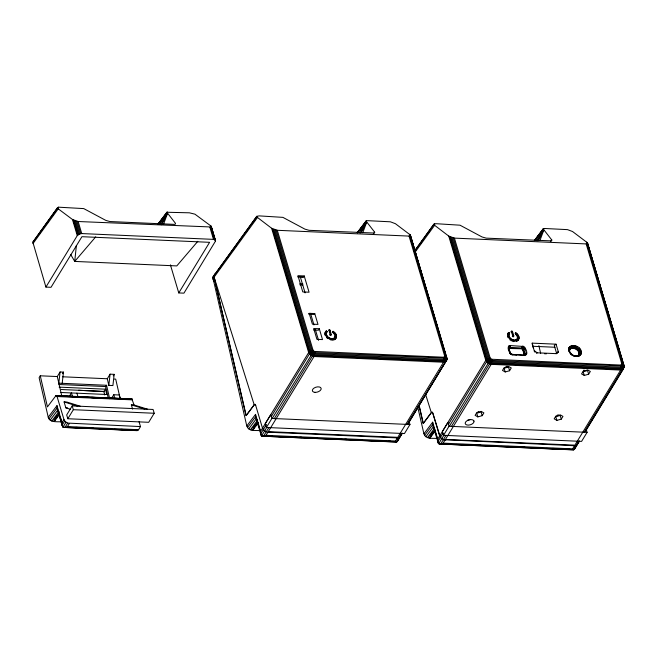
<?xml version="1.0" encoding="UTF-8"?>
<svg xmlns="http://www.w3.org/2000/svg" width="657" height="657" viewBox="0 0 657 657"><rect width="100%" height="100%" fill="white"/><g stroke="black" fill="none" stroke-linecap="round" stroke-linejoin="round"><path stroke-width="0.99" d="M522.446 348.391L524.056 346.863L523.161 349.918L525.362 348.604L524.729 354.394L524.081 355.273L512.148 354.435C508.937 353.68 505.972 346.075 510.333 345.566L523.374 346.453L521.987 348.777L508.994 348.456L510.505 354.238L524.647 355.232C528.934 354.698 526.011 347.914 523.374 346.453L521.436 348.653L522.602 346.099L521.987 348.777L523.161 349.918L524.311 355.092L526.75 353.556L524.45 354.254L523.44 349.458L522.446 348.391L510.136 347.684L508.83 348.842L509.504 347.816L509.068 345.828L509.857 348.144L521.715 348.194M534.486 351.881L532.211 343.135L556.06 344.186L558.343 351.856L556.75 353.671L537.229 352.809L534.494 350.813L535.283 352.111M326.57 332.434C325.108 336.598 331.514 340.572 334.733 337.698L335.185 335.013L332.672 331.752L333.074 331.3C335.464 332.409 337.575 335.784 335.842 338.273L336.441 336.918M334.265 339.398L333.928 339.948L335.711 338.421C331.777 341.993 323.958 337.23 325.363 332.089L325.034 332.639L326.365 331.005L327.038 331.506C321.807 337.312 336.097 343.356 335.185 335.013M518.734 339.176L517.897 340.498L518.274 339.874C514.332 343.447 506.522 338.683 507.927 333.542L507.549 334.158L508.534 332.606L509.602 332.959C504.239 338.33 518.012 344.909 517.371 337.082L517.749 336.458L515.236 333.198L515.63 332.754C518.053 333.871 520.172 337.304 518.357 339.8L519.005 338.371M516.911 339.776L517.864 337.961L517.749 336.458M336.113 337.468L335.366 334.265L333.222 332.031L332.401 331.974L332.738 331.424M518.628 338.996L518.242 336.45L515.252 333.37L515.63 332.754M572.822 345.483L572.69 347.61L572.116 348.095C563.427 351.298 579.392 361.728 581.297 353.121C582.053 342.313 561.431 344.022 571.319 354.131L571.409 354.911L574.875 356.045L578.226 356.193L577.109 355.905L575.417 356.505L572.592 355.067L569.266 351.643L570.605 354.156L571.319 354.131M517.659 338.601C514.932 342.511 507.516 338.232 509.126 333.887M511.105 331.875L511.836 331.128L512.542 331.67L513.774 335.776L513.347 336.77L512.164 332.294L511.105 331.875L511.483 331.251M76.393 245.431L74.726 261.42L176.79 265.913L197.798 241.333M62.193 383.318L63.466 372.117L60.083 371.969L58.818 383.171L106.565 385.273L109.67 398.717M108.816 385.372L110.08 374.17L114.17 374.35L112.905 385.552L108.816 385.372L107.288 378.76L110.08 374.17M330.832 335.242L329.65 330.767L328.943 330.225L329.28 329.674L329.986 330.216L331.21 334.331L330.832 335.242L330.036 335.21L330.372 334.659L328.886 330.167L329.28 329.674M178.77 292.932L209.599 242.318L81.928 236.692L51.024 287.306L45.916 287.076L32.85 242.154L57.676 207.538L58.506 207.185L83.743 208.597L105.761 220.366L109.891 221.54L174.236 224.374L175.197 224.283L175.542 223.429L166.853 212.26L189.397 212.811L194.94 214.174L211.078 226.115L215.529 241.037L183.935 293.153L178.77 292.932L170.409 264.853M259.934 430.59C255.524 430.278 248.453 431.592 246.786 425.966L212.794 277.229L256.821 216.309L259.104 215.882L282.896 217.368L304.914 229.137L309.045 230.311L374.35 233.054L374.687 232.2L366.006 221.031L367.501 220.662L390.381 221.803L395.407 223.692L410.231 234.886L447.023 359.338L408.054 423.872M414.624 251.188L433.957 224.136L436.24 223.708L460.023 225.195L482.041 236.963L486.172 238.138L551.478 240.881L551.823 240.027L543.134 228.858L544.628 228.488L567.508 229.63L572.534 231.519L587.358 242.712L624.043 365.768L623.353 369.07L585.19 431.698M437.061 438.416C432.651 438.104 425.58 439.418 423.921 433.792L432.667 422.205L437.726 439.163L437.808 441.734L439.229 443.976L573.397 449.889L574.374 449.445L575.606 446.095M326.619 332.434L327.038 331.506M509.134 333.961L509.602 332.959M569.841 349.179L570.309 348.555L570.013 346.42L570.966 348.07L570.448 348.678L568.937 347.824L569.841 349.179L569.57 349.918L570.309 348.555L571.771 347.75L571.762 345.623L572.69 347.61L573.955 345.533L573.725 348.169L576.288 346.173L575.787 348.908L579.359 348.284L578.234 351.076L578.727 351.955L581.322 352.168L579.367 352.908L579.088 353.721L581.059 353.992L579.039 354.476L578.571 355.232L579.367 352.908L578.283 350.304L574.719 347.882L572.69 347.61L571.212 348.292L570.818 345.935L572.116 348.095L575.787 348.908L578.234 351.076L580.731 350.181L579.211 352.037L578.932 354.525L578.004 355.798L576.394 356.455L574.382 356.365L574.161 355.774M256.731 216.892L271.604 228.242L277.295 230.295L313.044 350.214L314.128 351.405L312.346 356.151L274.191 418.788M433.858 224.719L448.731 236.068L454.422 238.121L490.171 358.04L491.255 359.231L489.473 363.986L451.318 426.615M524.475 354.706L524.729 353.803L523.44 349.458L525.083 347.972L522.504 349.056M569.512 352.431L568.937 347.824M408.621 422.681L446.785 360.052L446.916 357.942L410.231 234.886M163.601 224.012L167.494 213.517L161.688 224.234M362.754 232.783L366.647 222.288L360.841 233.005M539.882 240.61L543.774 230.114L537.968 240.832M215.447 240.429L211.324 226.608M406.913 424.636L447.023 359.338L410.477 235.378M585.748 430.507L624.15 367.164L587.604 243.205M569.241 350.682L569.57 349.918L568.699 348.695L569.266 351.544M32.85 242.154L57.676 207.538M246.786 425.966L255.54 414.378L260.599 431.337L260.681 433.907L262.102 436.149L396.261 442.062L397.247 441.619L402.256 433.119M400.68 435.731L398.955 437.685L397.403 437.899L267.925 432.191L266.192 431.83L263.26 429.678M314.128 351.405L443.721 357.244L444.846 356.652L409.048 236.093L277.295 230.295M577.807 443.557L576.09 445.512L574.53 445.725L443.327 439.656L440.387 437.505L439.632 436.034L432.61 412.645M491.255 359.231L620.849 365.07L621.974 364.479L586.175 243.919L454.422 238.121M624.043 366.409L623.353 369.07L622.204 369.825L584.04 432.462M212.794 277.229L256.821 216.309M213.418 275.948L215.833 273.501L214.018 275.612L214.092 277.164L246.203 415.635L254.456 404.49M161.203 224.784L167.461 213.468M360.841 232.693L366.614 222.238M537.968 240.519L543.741 230.073M45.916 287.076L77.271 235.617L79.596 233.966L81.731 233.564L213.484 239.37L215.036 239.936M60.083 371.969L57.29 376.551L40.274 375.804L39.116 377.701L48.232 417.22C49.891 422.829 56.945 421.531 61.347 421.843M62.538 373.644L63.466 372.117M69.445 396.187L71.449 392.894L72.623 396.812M55.221 419.856L54.203 421.523L59.491 414.501M56.239 418.189L57.258 416.513M139.046 421.687L140.499 426.582L138.594 429.703L137.017 430.639L63.548 427.403L62.119 425.161L62.037 422.591L63.943 419.462L56.921 396.072L55.861 395.744L47.444 406.88L40.274 375.804M72.204 405.903L66.694 414.945L67.827 418.739L148.704 422.303L154.214 413.261L153.081 409.467L72.204 405.903L73.338 409.697L67.827 418.739M62.119 425.161L64.706 420.932L63.943 419.462M137.839 430.524L63.548 427.403L63.138 426.902L66.004 422.205L64.706 420.932M140.499 426.582L67.638 423.083L65.059 427.321L67.466 426.574L138.594 429.703M67.466 426.574L69.371 423.445M113.234 375.878L114.17 374.35M111.665 398.175L113.751 394.75L119.204 394.988L120.371 398.914M297.752 276.942L303.255 277.188L304.216 275.948L297.95 275.677L302.795 291.938L309.069 292.217L304.216 275.948M314.76 313.57L317.988 324.41L312.404 324.164L309.176 313.323L314.76 313.57L314.202 314.489L309.546 314.284M254.292 427.764L252.764 430.269L258.053 423.248M319.286 328.746L322.513 339.587L316.929 339.341L313.701 328.5L319.286 328.746L318.39 330.216L313.734 330.011M260.599 431.337L308.659 352.538L309.997 351.273L313.044 350.214M260.681 433.907L266.479 424.463M271.251 416.637L309.414 354L313.381 350.863M266.389 427.485L271.891 418.443L270.766 414.649L265.256 423.691L266.389 427.485L404.457 433.563L409.968 424.521L409.114 421.679M396.565 441.972L262.102 436.149L261.691 435.648L266.717 427.477M272.548 417.901L313.709 351.183M325.971 331.153L325.634 331.703L326.365 331.005M324.78 333.797L325.116 333.247M325.149 333.896L324.969 335.127L325.305 334.577M326.701 332.056L326.784 331.169M268.885 427.485L263.613 436.067L266.019 435.32L395.506 441.019L396.385 441.915L401.608 433.333M326.003 333.641L326.34 333.091M325.954 334.38L326.283 333.822M326.102 335.177L326.43 334.627M329.379 330.389L329.715 329.83M326.414 335.957L326.743 335.407M266.019 435.32L314.071 356.513L314.892 351.569M329.65 330.767L329.986 330.216M268.705 432.232L269.05 431.665L397.009 437.299L396.664 437.866M326.882 336.696L327.219 336.146M326.718 337.879L327.055 337.32M327.482 337.378L327.818 336.827M329.781 334.832L330.11 334.282M327.613 338.626L327.95 338.076M328.188 337.977L328.525 337.427M330.471 335.366L331.21 334.331M332.335 332.302L333.074 331.3M328.985 338.478L329.321 337.928M332.672 332.697L333 332.146M333.222 332.031L333.559 331.481M329.839 338.864L330.167 338.314M333.395 333.296L333.731 332.746M330.726 339.127L331.062 338.569M334.413 333.05L334.742 332.499M334.027 333.986L334.364 333.436M330.8 340.096L331.136 339.546M331.629 339.234L331.966 338.683M335.366 334.265L335.702 333.715M331.925 340.236L332.261 339.685M332.491 339.201L332.828 338.651M333.247 339.012L333.584 338.462M334.996 336.335L335.333 335.784M335.727 334.922L336.064 334.372M333.887 338.692L334.224 338.141M332.992 340.186L333.329 339.636M334.963 337.057L335.3 336.507M335.982 335.612L336.318 335.062M336.162 336.573L336.499 336.023M334.733 339.538L335.07 338.979M395.506 441.019L443.516 362.221L444.058 360.447L443.721 357.244M395.892 441.759L397.247 441.619L402.224 433.439M432.947 433.086L429.892 438.096L435.18 431.074M437.726 439.163L485.786 360.365L487.124 359.1L490.171 358.04M437.808 441.734L443.081 433.16M448.386 424.463L486.541 361.826L490.508 358.689M443.516 435.312L449.027 426.27L447.893 422.476L442.383 431.518L443.516 435.312L581.585 441.389L587.095 432.347L586.249 429.506M573.692 449.799L439.229 443.976L438.819 443.475L443.853 435.304M449.675 425.736L490.836 359.009M446.021 435.312L440.748 443.894L443.147 443.147L572.633 448.846L573.52 449.741L578.735 441.159M508.534 332.606L508.157 333.23L508.92 332.458M509.216 333.584L509.339 332.623M507.483 336.647L507.861 336.023M508.518 335.16L508.896 334.544M443.147 443.147L445.052 440.018M508.469 335.899L508.847 335.275M507.877 337.624L508.263 337M511.458 331.752L511.836 331.128M508.617 336.696L508.994 336.08M445.832 440.059L446.177 439.492L574.144 445.126L573.799 445.692M511.902 331.908L512.279 331.284M508.929 337.484L509.306 336.86M512.164 332.294L512.542 331.67M509.397 338.224L509.775 337.599M510.004 338.905L510.382 338.281M512.296 336.351L512.674 335.735L511.45 331.621M510.136 340.154L510.514 339.529M510.711 339.497L511.089 338.881M512.994 336.893L513.725 336.146M513.388 336.4L513.774 335.776M511.13 340.786L511.507 340.162M511.499 339.998L511.877 339.373M515.737 333.559L516.115 332.935M512.353 340.392L512.731 339.768M515.917 334.815L516.295 334.199M512.205 341.287L512.583 340.663M513.24 340.646L513.618 340.022M516.928 334.569L517.305 333.945M516.919 334.889L516.542 335.513L517.034 336.277L517.42 335.653M513.314 341.615L513.7 340.991M509.512 348.169L510.333 345.566L509.857 348.144M514.144 340.761L514.521 340.137M517.88 335.793L518.266 335.169M515.006 340.728L515.392 340.104M515.761 340.54L516.147 339.915M518.242 336.45L518.619 335.826M517.519 337.862L517.897 337.238M516.402 340.219L516.78 339.595M517.478 338.577L517.864 337.961M518.496 337.131L518.882 336.515M516.829 340.852L516.451 341.476L517.248 341.057M518.677 338.1L519.063 337.476M509.618 352.193L510.505 354.238L510.785 353.778L508.855 349.294L508.617 346.182L509.504 347.816L508.994 348.456L509.791 347.709L509.651 345.615M482.197 415.667L483.881 412.908L481.179 411.372L476.801 412.596L475.118 415.355L477.82 416.891L482.197 415.667L481.105 411.98L476.719 413.196L477.82 416.891M509.577 370.737L511.253 367.977L508.559 366.442L504.174 367.665L502.498 370.425L505.2 371.952L509.577 370.737L508.477 367.041L504.1 368.265L505.2 371.952M522.8 349.31L524.639 347.381M561.267 419.15L562.95 416.39L560.249 414.854L555.871 416.078L554.188 418.838L556.89 420.373L561.267 419.15L560.166 415.462L555.789 416.678L556.89 420.373M588.647 374.219L590.331 371.46L587.629 369.924L583.252 371.148L581.568 373.907L584.27 375.434L588.647 374.219L587.547 370.523L583.17 371.747L584.27 375.434M572.633 448.846L620.651 370.047L621.193 368.273L620.849 365.07M575.228 447.787L579.392 440.946M573.019 449.585L574.374 449.445L579.359 441.266M522.085 348.251L523.333 346.214M160.062 224.078L167.182 213.098M359.215 232.849L366.335 221.869M536.342 240.676L543.462 229.695M334.397 338.248L335.095 337.148M335.374 338.971L336.179 337.723M326.233 332.984L326.956 331.884M508.748 334.512L509.512 333.337M38.747 234.401L41.744 230.278M45.333 225.335L48.93 220.382M51.919 216.26L55.517 211.308M56.716 209.657L58.506 207.185M219.463 268.573L222.444 264.467M226.024 259.531L229.605 254.596M232.594 250.489L236.175 245.554M239.156 241.448L241.546 238.154M245.726 232.397L248.707 228.291M252.288 223.355L255.869 218.428M415.093 250.917L416.283 249.274M420.464 243.517L423.453 239.403M427.034 234.475L430.015 230.361M433.595 225.425L434.786 223.782M32.957 243.607L58.235 208.844L57.578 208.121M257.38 217.615L214.092 277.164L254.202 404.811L245.997 415.626L214.051 277.164L212.827 278.782L213.993 281.574M414.69 250.662L433.957 224.136M414.674 252.731L434.515 225.441M48.922 418.796L57.019 408.054L56.987 405.632L48.232 417.22M50.162 420.16L57.709 410.149L57.019 408.054L62.489 426.27L64.509 427.337M58.941 411.578L51.755 421.112L59.179 413.516M53.48 421.49L59.352 413.688M108.282 398.199L105.596 386.562L106.565 385.273M104.677 394.947L103.855 391.4L105.531 389.182L59.138 387.137M247.475 427.543L255.581 416.801L255.54 414.378M248.716 428.906L256.271 418.895L255.581 416.801L261.223 435.509L262.102 436.149M252.033 430.236L257.914 422.435M424.611 435.369L432.708 424.627L432.667 422.205M425.843 436.733L433.398 426.722L432.708 424.627L438.35 443.335L439.229 443.976M434.031 428.947L427.444 437.685L434.868 430.089M429.161 438.063L434.458 431.041M158.058 223.906L166.853 212.26M357.211 232.677L366.006 221.031M534.338 240.503L543.134 228.858M158.378 223.963L166.919 212.696M357.531 232.734L366.072 221.466M534.658 240.561L543.199 229.293M158.222 223.98L167.379 211.965M357.375 232.75L366.532 220.736M534.502 240.577L543.659 228.562M159.635 222.764L161.507 220.432M360.036 229.983L361.276 228.431M254.16 404.802L255.023 404.326L255.704 405.287M431.583 412.317L423.133 423.453L418.994 405.517M373.39 233.728L374.687 232.2M550.517 241.554L551.823 240.027M95.733 236.832L74.726 261.42L70.619 254.407M396.261 442.062L397.526 441.028M257.741 422.262L250.317 429.859L257.503 420.324L256.887 419.609M63.491 426.836L62.661 426.763L57.709 410.149L58.325 410.863M439.18 443.409L438.35 443.335L440.19 443.91M536.523 353.376L537.229 352.809M576.394 356.455L581.059 353.992M556.044 353.622L558.343 351.856L556.463 352.85L554.278 345.525L556.06 344.186M214.691 274.33L215.882 273.509M572.116 348.095L573.684 347.652L575.121 345.771L574.768 348.448L577.404 346.748L576.731 349.516L579.359 348.284M33.408 240.947L34.558 240.175M574.661 448.854L573.906 449.306L574.374 449.445M432.15 412.153L431.698 412.325M579.039 354.476L579.31 353.737L581.297 353.121L579.014 352.85L578.727 351.955L580.131 349.204L578.283 350.304L577.56 350.255L577.56 349.516M524.729 353.803L526.651 352.94M579.211 352.037L581.133 351.175M58.235 208.844L72.451 219.471L78.142 221.516L211.176 226.985M409.048 236.093L410.329 235.756M586.175 243.919L587.457 243.583M331.169 334.692L330.372 334.659M572.329 355.552L573.142 355.371L573.339 356.045M524.647 355.232L523.728 354.944L526.651 354.131M147.636 409.221L134.069 405.008L131.852 398.898L122.243 398.668M299.797 283.783L302.844 283.914M80.121 397.14L78.068 397.05L76.902 393.132M91.38 397.633L95.47 397.813M106.73 398.306L110.828 398.487M298.286 276.63L303.657 276.868M299.797 284.777L302.861 284.916M308.831 314.103L310.375 314.169L308.806 313.685M532.597 346.272L555.001 347.257M570.276 347.931L575.368 348.153M544.423 353.729L546.394 353.811M511.869 354.895L516.689 355.108M62.702 376.79L107.288 378.76M114.408 379.073L115.698 379.13L120.075 398.093M58.859 384.501L105.596 386.562M61.249 389.519L103.855 391.4M104.299 391.629L78.61 390.258M60.37 392.459L106.754 394.504L105.531 389.182M56.141 395.571L131.852 398.898M56.691 395.744L132.114 399.07M55.861 395.744L58.046 395.834M62.128 396.015L73.329 396.508M77.411 396.688L87.595 397.14M91.676 397.321L102.878 397.813M106.96 397.994L118.161 398.487M56.921 396.072L132.353 399.399M57.11 396.532L132.533 399.858M70.381 409.254L65.856 407.849L64.09 401.92L66.817 402.043L80.384 406.264M132.607 409.114L131.343 404.884L134.069 405.008M65.856 407.849L67.679 407.931M73.338 409.697L154.214 413.261M271.891 418.443L409.968 424.521M449.027 426.27L587.095 432.347M75.793 427.37L77.846 427.461M91.167 428.052L93.22 428.142M105.514 428.684L107.567 428.775M120.896 429.358L122.941 429.448M270.224 435.936L272.261 436.026M284.522 436.568L286.559 436.659M299.838 437.242L301.883 437.332M314.136 437.874L317.2 438.005M329.453 438.548L331.498 438.638M344.777 439.221L346.822 439.311M359.075 439.853L362.138 439.985M374.391 440.527L376.436 440.617M388.689 441.159L390.734 441.249M448.37 443.812L450.415 443.902M462.668 444.444L465.731 444.575M477.992 445.118L481.055 445.249M493.308 445.791L495.353 445.881M507.606 446.423L510.67 446.555M522.923 447.097L524.968 447.187M537.221 447.721L539.266 447.811M552.545 448.403L554.59 448.485M567.862 449.076L569.906 449.166M69.297 427.37L77.46 427.732M84.597 428.044L92.76 428.405M98.887 428.676L108.068 429.078M114.195 429.349L123.376 429.752M129.503 430.023L136.64 430.343M263.777 435.944L271.973 436.297M278.116 436.568L286.304 436.93M293.474 437.25L301.67 437.611M307.813 437.882L317.035 438.285M323.178 438.556L331.366 438.917M337.517 439.188L346.732 439.59M352.875 439.862L362.097 440.272M367.214 440.494L376.428 440.904M382.579 441.176L390.767 441.537M441.931 443.812L450.127 444.173M456.27 444.444L465.484 444.846M471.627 445.118L480.85 445.528M485.966 445.75L495.189 446.16M501.332 446.432L510.546 446.834M516.689 447.105L524.886 447.466M531.028 447.737L539.225 448.099M546.394 448.411L554.582 448.772M560.733 449.043L569.947 449.454M521.987 348.777L523.079 348.851M525.912 354.969L523.728 354.944M443.368 439.664L445.093 440.026L491.198 364.339L492.019 359.395M261.724 435.854L261.223 435.509L263.063 436.084M511.778 354.378L513.068 354.723L512.148 354.435M576.189 356.045L577.174 356.332M396.779 441.479L397.247 441.619M131.343 404.884L144.91 409.106M64.09 401.92L77.657 406.141M63.138 426.902L62.661 426.763L63.548 427.403M621.924 363.838L623.953 365.128L624.15 367.164L622.508 369.045L620.988 369.259L491.576 363.551L488.315 362.352L486.336 359.708L449.651 236.643M444.797 356.012L446.39 356.735L446.916 358.582L446.481 360.488L443.861 361.432L314.448 355.724L311.188 354.525L309.201 351.881L272.515 228.817M513.372 336.269L512.674 335.735M512.337 354.608L509.898 352.817L510.423 353.17M508.543 333.074L508.961 333.247M326.028 331.555L326.447 331.719M66.004 422.205L67.638 423.083M621.974 364.479L623.608 365.67L622.417 367.017L621.226 367.189L492.027 361.498L489.564 360.611L488.085 358.599L452.016 237.62M444.846 356.652L446.473 357.843L445.29 359.19L444.091 359.363L314.9 353.671L312.436 352.776L310.958 350.772L274.889 229.794M432.109 412.153L432.651 412.653M254.982 404.326L255.483 404.819M511.417 354.238L510.349 353.409M136.27 430.039L137.017 430.639M570.637 353.532L572.181 354.821M438.17 442.843L438.819 443.475M264.599 430.951L262.504 428.208L255.663 405.279M261.043 435.016L261.691 435.648M621.826 364.783L623.559 367.427L621.193 368.273L491.863 362.574L488.915 361.498L487.124 359.1L450.801 237.185M444.699 356.956L446.432 359.601L444.058 360.447L314.728 354.747L311.788 353.671L309.997 351.273L273.673 229.359M433.398 426.722L434.014 427.436M568.863 350.641L569.668 351.618M508.329 347.849L509.134 348.834L508.337 346.666M440.428 437.505L432.84 413.113M621.538 364.972L622.508 369.045L622.204 369.825L620.651 370.047L491.198 364.339L487.839 363.099L485.786 360.365L448.731 236.068M444.411 357.145L445.372 361.219L445.076 361.999L443.516 362.221L314.071 356.513L310.712 355.273L308.659 352.538L271.604 228.242M425.514 394.126L431.329 412.637L423.33 423.461L419.174 405.525M587.358 242.712L624.043 365.768M586.75 242.146L588.5 248.018M589.083 249.98L591.128 256.83M592.877 262.701L593.756 265.642M594.922 269.551L599.003 283.257M600.169 287.166L601.631 292.061M602.214 294.024L604.259 300.873M605.426 304.782L606.304 307.722M607.47 311.64L608.924 316.534M610.09 320.444L611.552 325.338M613.301 331.21L614.18 334.15M615.346 338.059L616.808 342.954M618.557 348.826L619.428 351.766M620.594 355.675L622.056 360.57M586.931 243.804L622.811 364.15L622.048 365.974L492.068 360.43L490.212 359.781L489.12 358.262L453.248 237.916M532.581 345.475L533.402 348.218M409.623 234.319L410.502 237.259M412.251 243.131L413.122 246.063M414.288 249.98L415.75 254.875M417.499 260.747L418.378 263.687M419.544 267.596L420.997 272.491M421.589 274.445L423.625 281.303M424.792 285.212L426.253 290.107M426.836 292.069L428.881 298.919M430.631 304.791L431.501 307.722M432.676 311.64L434.129 316.534M435.295 320.452L436.757 325.338M437.923 329.256L439.385 334.15M439.968 336.105L442.005 342.954M443.762 348.834L444.633 351.766M445.799 355.683L446.678 358.615M409.804 235.978L445.676 356.324L444.92 358.147L314.941 352.604L313.085 351.955L311.993 350.436L276.112 230.09M434.293 428.372L435.131 431.181M435.69 433.062L438.49 442.432M300.405 277.188L305.086 292.899M310.506 313.34L313.956 324.911M315.393 329.732L318.563 340.342M211.078 226.115L215.529 241.037M210.47 225.548L212.737 233.153M213.303 235.05L214.716 239.797M210.651 227.207L214.346 239.591M209.895 227.322L213.484 239.37M257.725 422.418L259.121 427.107M259.679 428.98L260.517 431.789M78.142 221.516L81.731 233.564M76.959 221.319L80.655 233.703M75.736 221.015L79.596 233.966M74.52 220.588L78.635 234.401M73.362 220.046L77.813 234.976M72.451 219.471L77.271 235.617M113.751 394.75L114.918 398.668M56.987 405.632L62.037 422.591M58.604 411.799L59.442 414.608M60.567 418.361L61.405 421.17M522.849 348.399L524.467 355.388M522.594 348.571L524.22 355.577M538.871 345.631L540.67 353.482M417.721 406.938L423.921 433.792M57.29 376.551L61.701 395.654M532.211 343.135L532.31 344.555M478.674 411.602A2.119 1.191 -16.6 0 1 478.14 411.709M558.261 414.896A2.119 1.191 -16.6 0 1 557.21 415.191M584.582 370.261A2.119 1.191 -16.6 0 1 583.597 370.211M507.04 366.228A2.119 1.191 -16.6 0 1 506.054 366.663M469.87 419.601A4.55 2.546 -16.6 0 1 467.595 420.234M578.562 355.1L578.004 355.798L579.983 355.396L578.562 355.1M577.914 355.585L577.265 356.217L579.178 355.88L577.914 355.585M473.984 421.137L473.681 420.537A4.55 2.546 -16.6 0 0 466.339 421.244A4.55 2.546 -16.6 0 0 468.285 425.12A4.55 2.546 -16.6 0 0 473.984 421.137M315.089 392.36A4.55 2.546 -16.6 0 0 321.15 388.377A4.55 2.546 -16.6 0 0 314.071 388.065A4.55 2.546 -16.6 0 0 315.089 392.36"/></g></svg>
